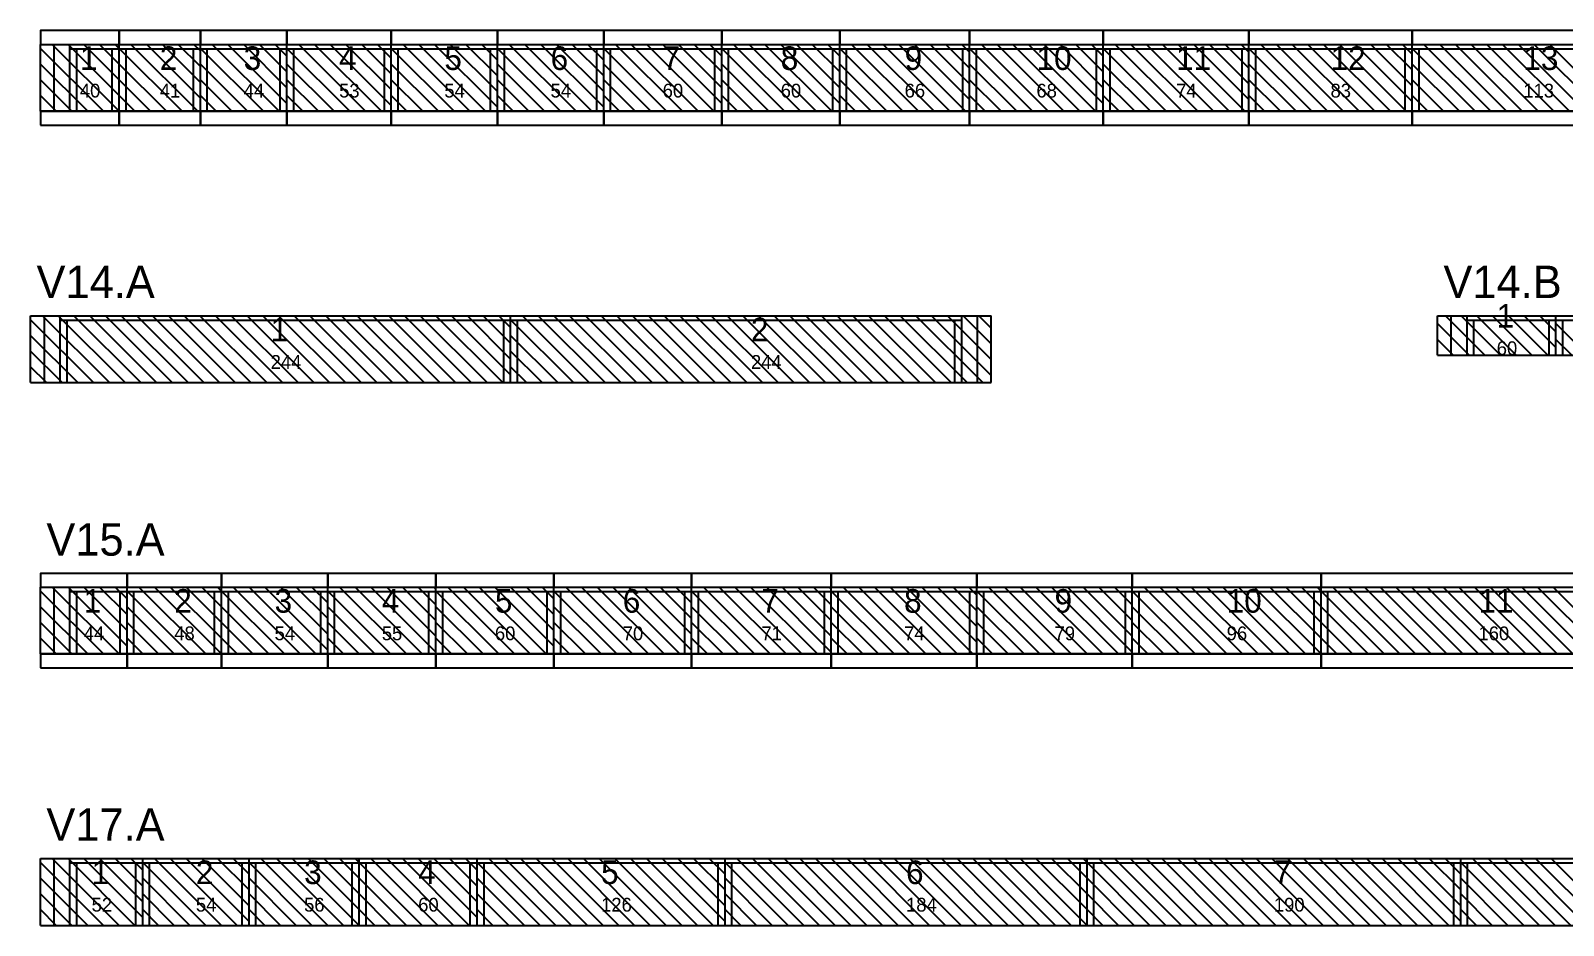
# Model space of a CAD drawing. Header units: metres. Extents: x -10 to 74425, y -2037 to 26.
# Drawn here: x 39213 to 39993, y -1436 to -981 of the extents above; entities that cross this region are included whole.
import ezdxf

# ---------------------------------------------------------------- set-up
doc = ezdxf.new("R2010")
doc.units = ezdxf.units.M
doc.layers.add('VIGAS', color=7, linetype='Continuous')

msp = doc.modelspace()

# ---------------------------------------------------------------- linework, layer by layer
at = {"layer": 'VIGAS'}
for p, q in [((39218.4, -988), (39258.4, -988)), ((39218.4, -1022), (39218.4, -988)), ((39258.4, -1022), (39224.4, -988)), ((39225.4, -1022), (39225.4, -988)), ((39258.4, -1014), (39232.4, -988)), ((39233.4, -1022), (39233.4, -988)), ((39258.4, -1006), (39240.4, -988)), ((39258.4, -998), (39248.4, -988)), ((39258.4, -990), (39256.4, -988)), ((39258.4, -1022), (39258.4, -988)), ((39258.4, -1022), (39258.4, -988)), ((39258.4, -988), (39299.7, -988)), ((39258.4, -1022), (39258.4, -988)), ((39258.4, -1022), (39258.4, -988)), ((39258.4, -1022), (39258.4, -988)), ((39298.4, -1022), (39264.4, -988)), ((39299.7, -1015.3), (39272.4, -988)), ((39299.7, -1007.3), (39280.4, -988)), ((39299.7, -999.3), (39288.4, -988)), ((39299.7, -991.3), (39296.4, -988)), ((39299.7, -1022), (39299.7, -988)), ((39299.7, -1022), (39299.7, -988)), ((39299.7, -988), (39343.7, -988)), ((39299.7, -1022), (39299.7, -988)), ((39299.7, -1022), (39299.7, -988)), ((39299.7, -1022), (39299.7, -988)), ((39339.7, -1022), (39305.7, -988)), ((39343.7, -1018), (39313.7, -988)), ((39343.7, -1010), (39321.7, -988)), ((39343.7, -1002), (39329.7, -988)), ((39343.7, -994), (39337.7, -988)), ((39343.7, -1022), (39343.7, -988)), ((39343.7, -1022), (39343.7, -988)), ((39343.7, -988), (39396.7, -988)), ((39343.7, -1022), (39343.7, -988)), ((39343.7, -1022), (39343.7, -988)), ((39343.7, -1022), (39343.7, -988)), ((39383.7, -1022), (39349.7, -988)), ((39391.7, -1022), (39357.7, -988)), ((39396.7, -1019), (39365.7, -988)), ((39396.7, -1011), (39373.7, -988)), ((39396.7, -1003), (39381.7, -988)), ((39396.7, -995), (39389.7, -988)), ((39396.7, -1022), (39396.7, -988)), ((39396.7, -1022), (39396.7, -988)), ((39396.7, -988), (39450.7, -988)), ((39396.7, -1022), (39396.7, -988)), ((39396.7, -1022), (39396.7, -988)), ((39396.7, -1022), (39396.7, -988)), ((39436.7, -1022), (39402.7, -988)), ((39444.7, -1022), (39410.7, -988)), ((39450.7, -1020), (39418.7, -988)), ((39450.7, -1012), (39426.7, -988)), ((39450.7, -1004), (39434.7, -988)), ((39450.7, -996), (39442.7, -988)), ((39450.7, -1022), (39450.7, -988)), ((39450.7, -1022), (39450.7, -988)), ((39450.7, -988), (39504.7, -988)), ((39450.7, -1022), (39450.7, -988)), ((39450.7, -1022), (39450.7, -988)), ((39450.7, -1022), (39450.7, -988)), ((39450.7, -988), (39450.7, -988)), ((39490.7, -1022), (39456.7, -988)), ((39498.7, -1022), (39464.7, -988)), ((39504.7, -1020), (39472.7, -988)), ((39504.7, -1012), (39480.7, -988)), ((39504.7, -1004), (39488.7, -988)), ((39504.7, -996), (39496.7, -988)), ((39504.7, -1022), (39504.7, -988)), ((39504.7, -1022), (39504.7, -988)), ((39504.7, -988), (39564.7, -988)), ((39504.7, -1022), (39504.7, -988)), ((39504.7, -1022), (39504.7, -988)), ((39504.7, -1022), (39504.7, -988)), ((39504.7, -988), (39504.7, -988)), ((39544.7, -1022), (39510.7, -988)), ((39552.7, -1022), (39518.7, -988)), ((39560.7, -1022), (39526.7, -988)), ((39564.7, -1018), (39534.7, -988)), ((39564.7, -1010), (39542.7, -988)), ((39564.7, -1002), (39550.7, -988)), ((39564.7, -994), (39558.7, -988)), ((39564.7, -1022), (39564.7, -988)), ((39564.7, -1022), (39564.7, -988)), ((39564.7, -988), (39624.7, -988)), ((39564.7, -1022), (39564.7, -988)), ((39564.7, -1022), (39564.7, -988)), ((39564.7, -1022), (39564.7, -988)), ((39604.7, -1022), (39570.7, -988)), ((39612.7, -1022), (39578.7, -988)), ((39620.7, -1022), (39586.7, -988)), ((39624.7, -1018), (39594.7, -988)), ((39624.7, -1010), (39602.7, -988)), ((39624.7, -1002), (39610.7, -988)), ((39624.7, -994), (39618.7, -988)), ((39624.7, -1022), (39624.7, -988)), ((39624.7, -1022), (39624.7, -988)), ((39624.7, -988), (39690.7, -988)), ((39624.7, -1022), (39624.7, -988)), ((39624.7, -1022), (39624.7, -988)), ((39624.7, -1022), (39624.7, -988)), ((39664.7, -1022), (39630.7, -988)), ((39672.7, -1022), (39638.7, -988)), ((39680.7, -1022), (39646.7, -988)), ((39688.7, -1022), (39654.7, -988)), ((39690.7, -1016), (39662.7, -988)), ((39690.7, -1008), (39670.7, -988)), ((39690.7, -1000), (39678.7, -988)), ((39690.7, -992), (39686.7, -988)), ((39690.7, -1022), (39690.7, -988)), ((39690.7, -1022), (39690.7, -988)), ((39690.7, -988), (39758.7, -988)), ((39690.7, -1022), (39690.7, -988)), ((39690.7, -1022), (39690.7, -988)), ((39690.7, -1022), (39690.7, -988)), ((39730.7, -1022), (39696.7, -988)), ((39738.7, -1022), (39704.7, -988)), ((39746.7, -1022), (39712.7, -988)), ((39754.7, -1022), (39720.7, -988)), ((39758.7, -1018), (39728.7, -988)), ((39758.7, -1010), (39736.7, -988)), ((39758.7, -1002), (39744.7, -988)), ((39758.7, -994), (39752.7, -988)), ((39758.7, -1022), (39758.7, -988)), ((39758.7, -1022), (39758.7, -988)), ((39758.7, -988), (39832.7, -988)), ((39758.7, -1022), (39758.7, -988)), ((39758.7, -1022), (39758.7, -988)), ((39758.7, -1022), (39758.7, -988)), ((39798.7, -1022), (39764.7, -988)), ((39806.7, -1022), (39772.7, -988)), ((39814.7, -1022), (39780.7, -988)), ((39822.7, -1022), (39788.7, -988)), ((39830.7, -1022), (39796.7, -988)), ((39832.7, -1016), (39804.7, -988)), ((39832.7, -1008), (39812.7, -988)), ((39832.7, -1000), (39820.7, -988)), ((39832.7, -992), (39828.7, -988)), ((39832.7, -1022), (39832.7, -988)), ((39832.7, -1022), (39832.7, -988)), ((39832.7, -988), (39915.7, -988)), ((39832.7, -1022), (39832.7, -988)), ((39832.7, -1022), (39832.7, -988)), ((39832.7, -1022), (39832.7, -988)), ((39872.7, -1022), (39838.7, -988)), ((39880.7, -1022), (39846.7, -988)), ((39888.7, -1022), (39854.7, -988)), ((39896.7, -1022), (39862.7, -988)), ((39904.7, -1022), (39870.7, -988)), ((39912.7, -1022), (39878.7, -988)), ((39915.7, -1017), (39886.7, -988)), ((39915.7, -1009), (39894.7, -988)), ((39915.7, -1001), (39902.7, -988)), ((39915.7, -993), (39910.7, -988)), ((39915.7, -1022), (39915.7, -988)), ((39915.7, -1022), (39915.7, -988)), ((39915.7, -988), (40028.7, -988)), ((39915.7, -1022), (39915.7, -988)), ((39915.7, -1022), (39915.7, -988)), ((39915.7, -1022), (39915.7, -988)), ((39955.7, -1022), (39921.7, -988)), ((39963.7, -1022), (39929.7, -988)), ((39971.7, -1022), (39937.7, -988)), ((39979.7, -1022), (39945.7, -988)), ((39987.7, -1022), (39953.7, -988)), ((39995.7, -1022), (39961.7, -988)), ((40003.7, -1022), (39969.7, -988)), ((40011.7, -1022), (39977.7, -988)), ((40019.7, -1022), (39985.7, -988)), ((39250.4, -1022), (39218.4, -990)), ((39233.4, -990.2), (39258.4, -990.2)), ((39236.9, -1022), (39236.9, -990.2)), ((39254.9, -1022), (39254.9, -990.2)), ((39290.4, -1022), (39258.4, -990)), ((39258.4, -990.2), (39299.7, -990.2)), ((39261.9, -1022), (39261.9, -990.2)), ((39296.2, -1022), (39296.2, -990.2)), ((39331.7, -1022), (39299.7, -990)), ((39299.7, -990.2), (39343.7, -990.2)), ((39303.2, -1022), (39303.2, -990.2)), ((39340.2, -1022), (39340.2, -990.2)), ((39375.7, -1022), (39343.7, -990)), ((39343.7, -990.2), (39396.7, -990.2)), ((39347.2, -1022), (39347.2, -990.2)), ((39393.2, -1022), (39393.2, -990.2)), ((39428.7, -1022), (39396.7, -990)), ((39396.7, -990.2), (39450.7, -990.2)), ((39400.2, -1022), (39400.2, -990.2)), ((39447.2, -1022), (39447.2, -990.2)), ((39482.7, -1022), (39450.7, -990)), ((39450.7, -990.2), (39504.7, -990.2)), ((39454.2, -1022), (39454.2, -990.2)), ((39501.2, -1022), (39501.2, -990.2)), ((39536.7, -1022), (39504.7, -990)), ((39504.7, -990.2), (39564.7, -990.2)), ((39508.2, -1022), (39508.2, -990.2)), ((39561.2, -1022), (39561.2, -990.2)), ((39596.7, -1022), (39564.7, -990)), ((39564.7, -990.2), (39624.7, -990.2)), ((39568.2, -1022), (39568.2, -990.2)), ((39621.2, -1022), (39621.2, -990.2)), ((39656.7, -1022), (39624.7, -990)), ((39624.7, -990.2), (39690.7, -990.2)), ((39628.2, -1022), (39628.2, -990.2)), ((39687.2, -1022), (39687.2, -990.2)), ((39722.7, -1022), (39690.7, -990)), ((39690.7, -990.2), (39758.7, -990.2)), ((39694.2, -1022), (39694.2, -990.2)), ((39755.2, -1022), (39755.2, -990.2)), ((39790.7, -1022), (39758.7, -990)), ((39758.7, -990.2), (39832.7, -990.2)), ((39762.2, -1022), (39762.2, -990.2)), ((39829.2, -1022), (39829.2, -990.2)), ((39864.7, -1022), (39832.7, -990)), ((39832.7, -990.2), (39915.7, -990.2)), ((39836.2, -1022), (39836.2, -990.2)), ((39912.2, -1022), (39912.2, -990.2)), ((39947.7, -1022), (39915.7, -990)), ((39915.7, -990.2), (40028.7, -990.2)), ((39919.2, -1022), (39919.2, -990.2)), ((39242.4, -1022), (39218.4, -998)), ((39282.4, -1022), (39258.4, -998)), ((39323.7, -1022), (39299.7, -998)), ((39367.7, -1022), (39343.7, -998)), ((39420.7, -1022), (39396.7, -998)), ((39474.7, -1022), (39450.7, -998)), ((39528.7, -1022), (39504.7, -998)), ((39588.7, -1022), (39564.7, -998)), ((39648.7, -1022), (39624.7, -998)), ((39714.7, -1022), (39690.7, -998)), ((39782.7, -1022), (39758.7, -998)), ((39856.7, -1022), (39832.7, -998)), ((39939.7, -1022), (39915.7, -998)), ((39234.4, -1022), (39218.4, -1006)), ((39274.4, -1022), (39258.4, -1006)), ((39315.7, -1022), (39299.7, -1006)), ((39359.7, -1022), (39343.7, -1006)), ((39412.7, -1022), (39396.7, -1006)), ((39466.7, -1022), (39450.7, -1006)), ((39520.7, -1022), (39504.7, -1006)), ((39580.7, -1022), (39564.7, -1006)), ((39640.7, -1022), (39624.7, -1006)), ((39706.7, -1022), (39690.7, -1006)), ((39774.7, -1022), (39758.7, -1006)), ((39848.7, -1022), (39832.7, -1006)), ((39931.7, -1022), (39915.7, -1006)), ((39226.4, -1022), (39218.4, -1014)), ((39266.4, -1022), (39258.4, -1014)), ((39307.7, -1022), (39299.7, -1014)), ((39351.7, -1022), (39343.7, -1014)), ((39404.7, -1022), (39396.7, -1014)), ((39458.7, -1022), (39450.7, -1014)), ((39512.7, -1022), (39504.7, -1014)), ((39572.7, -1022), (39564.7, -1014)), ((39632.7, -1022), (39624.7, -1014)), ((39698.7, -1022), (39690.7, -1014)), ((39766.7, -1022), (39758.7, -1014)), ((39840.7, -1022), (39832.7, -1014)), ((39923.7, -1022), (39915.7, -1014)), ((39218.4, -1022), (39258.4, -1022)), ((39218.4, -1022), (39218.4, -1022)), ((39233.4, -1022), (39236.9, -1022)), ((39254.9, -1022), (39258.4, -1022)), ((39258.4, -1022), (39299.7, -1022)), ((39258.4, -1022), (39261.9, -1022)), ((39258.4, -1022), (39258.4, -1022)), ((39296.2, -1022), (39299.7, -1022)), ((39299.7, -1022), (39343.7, -1022)), ((39299.7, -1022), (39303.2, -1022)), ((39299.7, -1022), (39299.7, -1022)), ((39340.2, -1022), (39343.7, -1022)), ((39343.7, -1022), (39396.7, -1022)), ((39343.7, -1022), (39347.2, -1022)), ((39343.7, -1022), (39343.7, -1022)), ((39393.2, -1022), (39396.7, -1022)), ((39396.7, -1022), (39450.7, -1022)), ((39396.7, -1022), (39400.2, -1022)), ((39396.7, -1022), (39396.7, -1022)), ((39447.2, -1022), (39450.7, -1022)), ((39450.7, -1022), (39504.7, -1022)), ((39450.7, -1022), (39454.2, -1022)), ((39450.7, -1022), (39450.7, -1022)), ((39501.2, -1022), (39504.7, -1022)), ((39504.7, -1022), (39564.7, -1022)), ((39504.7, -1022), (39508.2, -1022)), ((39504.7, -1022), (39504.7, -1022)), ((39561.2, -1022), (39564.7, -1022)), ((39564.7, -1022), (39624.7, -1022)), ((39564.7, -1022), (39568.2, -1022)), ((39564.7, -1022), (39564.7, -1022)), ((39621.2, -1022), (39624.7, -1022)), ((39624.7, -1022), (39690.7, -1022)), ((39624.7, -1022), (39628.2, -1022)), ((39624.7, -1022), (39624.7, -1022)), ((39687.2, -1022), (39690.7, -1022)), ((39690.7, -1022), (39758.7, -1022)), ((39690.7, -1022), (39694.2, -1022)), ((39690.7, -1022), (39690.7, -1022)), ((39755.2, -1022), (39758.7, -1022)), ((39758.7, -1022), (39832.7, -1022)), ((39758.7, -1022), (39762.2, -1022)), ((39758.7, -1022), (39758.7, -1022)), ((39829.2, -1022), (39832.7, -1022)), ((39832.7, -1022), (39915.7, -1022)), ((39832.7, -1022), (39836.2, -1022)), ((39832.7, -1022), (39832.7, -1022)), ((39912.2, -1022), (39915.7, -1022)), ((39915.7, -1022), (40028.7, -1022)), ((39915.7, -1022), (39919.2, -1022)), ((39915.7, -1022), (39915.7, -1022)), ((39213.4, -1126), (39457.4, -1126)), ((39213.4, -1160), (39213.4, -1126)), ((39245.4, -1160), (39213.4, -1128)), ((39253.4, -1160), (39219.4, -1126)), ((39220.4, -1160), (39220.4, -1126)), ((39261.4, -1160), (39227.4, -1126)), ((39228.4, -1160), (39228.4, -1126)), ((39228.4, -1128.2), (39457.4, -1128.2)), ((39231.9, -1160), (39231.9, -1128.2)), ((39269.4, -1160), (39235.4, -1126)), ((39277.4, -1160), (39243.4, -1126)), ((39285.4, -1160), (39251.4, -1126)), ((39293.4, -1160), (39259.4, -1126)), ((39301.4, -1160), (39267.4, -1126)), ((39309.4, -1160), (39275.4, -1126)), ((39317.4, -1160), (39283.4, -1126)), ((39325.4, -1160), (39291.4, -1126)), ((39333.4, -1160), (39299.4, -1126)), ((39341.4, -1160), (39307.4, -1126)), ((39349.4, -1160), (39315.4, -1126)), ((39357.4, -1160), (39323.4, -1126)), ((39365.4, -1160), (39331.4, -1126)), ((39373.4, -1160), (39339.4, -1126)), ((39381.4, -1160), (39347.4, -1126)), ((39389.4, -1160), (39355.4, -1126)), ((39397.4, -1160), (39363.4, -1126)), ((39405.4, -1160), (39371.4, -1126)), ((39413.4, -1160), (39379.4, -1126)), ((39421.4, -1160), (39387.4, -1126)), ((39429.4, -1160), (39395.4, -1126)), ((39437.4, -1160), (39403.4, -1126)), ((39445.4, -1160), (39411.4, -1126)), ((39453.4, -1160), (39419.4, -1126)), ((39457.4, -1156), (39427.4, -1126)), ((39457.4, -1148), (39435.4, -1126)), ((39457.4, -1140), (39443.4, -1126)), ((39457.4, -1132), (39451.4, -1126)), ((39453.9, -1160), (39453.9, -1128.2)), ((39457.4, -1160), (39457.4, -1126)), ((39457.4, -1160), (39457.4, -1126)), ((39457.4, -1126), (39701.7, -1126)), ((39457.4, -1160), (39457.4, -1126)), ((39457.4, -1160), (39457.4, -1126)), ((39457.4, -1160), (39457.4, -1126)), ((39489.4, -1160), (39457.4, -1128)), ((39457.4, -1128.2), (39686.7, -1128.2)), ((39460.9, -1160), (39460.9, -1128.2)), ((39497.4, -1160), (39463.4, -1126)), ((39505.4, -1160), (39471.4, -1126)), ((39513.4, -1160), (39479.4, -1126)), ((39521.4, -1160), (39487.4, -1126)), ((39529.4, -1160), (39495.4, -1126)), ((39537.4, -1160), (39503.4, -1126)), ((39545.4, -1160), (39511.4, -1126)), ((39553.4, -1160), (39519.4, -1126)), ((39561.4, -1160), (39527.4, -1126)), ((39569.4, -1160), (39535.4, -1126)), ((39577.4, -1160), (39543.4, -1126)), ((39585.4, -1160), (39551.4, -1126)), ((39593.4, -1160), (39559.4, -1126)), ((39601.4, -1160), (39567.4, -1126)), ((39609.4, -1160), (39575.4, -1126)), ((39617.4, -1160), (39583.4, -1126)), ((39625.4, -1160), (39591.4, -1126)), ((39633.4, -1160), (39599.4, -1126)), ((39641.4, -1160), (39607.4, -1126)), ((39649.4, -1160), (39615.4, -1126)), ((39657.4, -1160), (39623.4, -1126)), ((39665.4, -1160), (39631.4, -1126)), ((39673.4, -1160), (39639.4, -1126)), ((39681.4, -1160), (39647.4, -1126)), ((39689.4, -1160), (39655.4, -1126)), ((39697.4, -1160), (39663.4, -1126)), ((39701.7, -1156.3), (39671.4, -1126)), ((39701.7, -1148.3), (39679.4, -1126)), ((39683.2, -1160), (39683.2, -1128.2)), ((39686.7, -1160), (39686.7, -1126)), ((39701.7, -1140.3), (39687.4, -1126)), ((39694.7, -1160), (39694.7, -1126)), ((39701.7, -1132.3), (39695.4, -1126)), ((39701.7, -1160), (39701.7, -1126)), ((39928.6, -1126), (39988.8, -1126)), ((39928.6, -1146), (39928.6, -1126)), ((39952.6, -1146), (39932.6, -1126)), ((39935.6, -1146), (39935.6, -1126)), ((39960.6, -1146), (39940.6, -1126)), ((39943.6, -1146), (39943.6, -1126)), ((39943.6, -1128.2), (39988.8, -1128.2)), ((39947.1, -1146), (39947.1, -1128.2)), ((39968.6, -1146), (39948.6, -1126)), ((39976.6, -1146), (39956.6, -1126)), ((39984.6, -1146), (39964.6, -1126)), ((39988.8, -1142.2), (39972.6, -1126)), ((39988.8, -1134.2), (39980.6, -1126)), ((39985.3, -1146), (39985.3, -1128.2)), ((39988.8, -1126.2), (39988.6, -1126)), ((39988.8, -1146), (39988.8, -1126)), ((39988.8, -1146), (39988.8, -1126)), ((39988.8, -1126), (40105.8, -1126)), ((39988.8, -1146), (39988.8, -1126)), ((39988.8, -1146), (39988.8, -1126)), ((39988.8, -1146), (39988.8, -1126)), ((39988.8, -1128.2), (40105.8, -1128.2)), ((39992.3, -1146), (39992.3, -1128.2)), ((39237.4, -1160), (39213.4, -1136)), ((39481.4, -1160), (39457.4, -1136)), ((39944.6, -1146), (39928.6, -1130)), ((40004.8, -1146), (39988.8, -1130)), ((39229.4, -1160), (39213.4, -1144)), ((39473.4, -1160), (39457.4, -1144)), ((39936.6, -1146), (39928.6, -1138)), ((39996.8, -1146), (39988.8, -1138)), ((39221.4, -1160), (39213.4, -1152)), ((39465.4, -1160), (39457.4, -1152)), ((39928.6, -1146), (39988.8, -1146)), ((39928.6, -1146), (39928.6, -1146)), ((39943.6, -1146), (39947.1, -1146)), ((39985.3, -1146), (39988.8, -1146)), ((39988.8, -1146), (40105.8, -1146)), ((39988.8, -1146), (39992.3, -1146)), ((39988.8, -1146), (39988.8, -1146)), ((39213.4, -1160), (39457.4, -1160)), ((39213.4, -1160), (39213.4, -1160)), ((39228.4, -1160), (39231.9, -1160)), ((39453.9, -1160), (39457.4, -1160)), ((39457.4, -1160), (39701.7, -1160)), ((39457.4, -1160), (39460.9, -1160)), ((39457.4, -1160), (39457.4, -1160)), ((39683.2, -1160), (39686.7, -1160)), ((39218.4, -1264), (39262.4, -1264)), ((39218.4, -1298), (39218.4, -1264)), ((39250.4, -1298), (39218.4, -1266)), ((39258.4, -1298), (39224.4, -1264)), ((39225.4, -1298), (39225.4, -1264)), ((39262.4, -1294), (39232.4, -1264)), ((39233.4, -1298), (39233.4, -1264)), ((39233.4, -1266.2), (39262.4, -1266.2)), ((39236.9, -1298), (39236.9, -1266.2)), ((39262.4, -1286), (39240.4, -1264)), ((39262.4, -1278), (39248.4, -1264)), ((39262.4, -1270), (39256.4, -1264)), ((39258.9, -1298), (39258.9, -1266.2)), ((39262.4, -1298), (39262.4, -1264)), ((39262.4, -1298), (39262.4, -1264)), ((39262.4, -1264), (39310.4, -1264)), ((39262.4, -1298), (39262.4, -1264)), ((39262.4, -1298), (39262.4, -1264)), ((39262.4, -1298), (39262.4, -1264)), ((39294.4, -1298), (39262.4, -1266)), ((39262.4, -1266.2), (39310.4, -1266.2)), ((39265.9, -1298), (39265.9, -1266.2)), ((39302.4, -1298), (39268.4, -1264)), ((39310.4, -1298), (39276.4, -1264)), ((39310.4, -1290), (39284.4, -1264)), ((39310.4, -1282), (39292.4, -1264)), ((39310.4, -1274), (39300.4, -1264)), ((39306.9, -1298), (39306.9, -1266.2)), ((39310.4, -1266), (39308.4, -1264)), ((39310.4, -1298), (39310.4, -1264)), ((39310.4, -1298), (39310.4, -1264)), ((39310.4, -1264), (39364.4, -1264)), ((39310.4, -1298), (39310.4, -1264)), ((39310.4, -1298), (39310.4, -1264)), ((39310.4, -1298), (39310.4, -1264)), ((39342.4, -1298), (39310.4, -1266)), ((39310.4, -1266.2), (39364.4, -1266.2)), ((39313.9, -1298), (39313.9, -1266.2)), ((39350.4, -1298), (39316.4, -1264)), ((39358.4, -1298), (39324.4, -1264)), ((39364.4, -1296), (39332.4, -1264)), ((39364.4, -1288), (39340.4, -1264)), ((39364.4, -1280), (39348.4, -1264)), ((39364.4, -1272), (39356.4, -1264)), ((39360.9, -1298), (39360.9, -1266.2)), ((39364.4, -1298), (39364.4, -1264)), ((39364.4, -1298), (39364.4, -1264)), ((39364.4, -1264), (39419.4, -1264)), ((39364.4, -1298), (39364.4, -1264)), ((39364.4, -1298), (39364.4, -1264)), ((39364.4, -1298), (39364.4, -1264)), ((39364.4, -1264), (39364.4, -1264)), ((39396.4, -1298), (39364.4, -1266)), ((39364.4, -1266.2), (39419.4, -1266.2)), ((39367.9, -1298), (39367.9, -1266.2)), ((39404.4, -1298), (39370.4, -1264)), ((39412.4, -1298), (39378.4, -1264)), ((39419.4, -1297), (39386.4, -1264)), ((39419.4, -1289), (39394.4, -1264)), ((39419.4, -1281), (39402.4, -1264)), ((39419.4, -1273), (39410.4, -1264)), ((39415.9, -1298), (39415.9, -1266.2)), ((39419.4, -1265), (39418.4, -1264)), ((39419.4, -1298), (39419.4, -1264)), ((39419.4, -1298), (39419.4, -1264)), ((39419.4, -1264), (39479.4, -1264)), ((39419.4, -1298), (39419.4, -1264)), ((39419.4, -1298), (39419.4, -1264)), ((39419.4, -1298), (39419.4, -1264)), ((39451.4, -1298), (39419.4, -1266)), ((39419.4, -1266.2), (39479.4, -1266.2)), ((39422.9, -1298), (39422.9, -1266.2)), ((39459.4, -1298), (39425.4, -1264)), ((39467.4, -1298), (39433.4, -1264)), ((39475.4, -1298), (39441.4, -1264)), ((39479.4, -1294), (39449.4, -1264)), ((39479.4, -1286), (39457.4, -1264)), ((39479.4, -1278), (39465.4, -1264)), ((39479.4, -1270), (39473.4, -1264)), ((39475.9, -1298), (39475.9, -1266.2)), ((39479.4, -1298), (39479.4, -1264)), ((39479.4, -1298), (39479.4, -1264)), ((39479.4, -1264), (39549.4, -1264)), ((39479.4, -1298), (39479.4, -1264)), ((39479.4, -1298), (39479.4, -1264)), ((39479.4, -1298), (39479.4, -1264)), ((39511.4, -1298), (39479.4, -1266)), ((39479.4, -1266.2), (39549.4, -1266.2)), ((39482.9, -1298), (39482.9, -1266.2)), ((39519.4, -1298), (39485.4, -1264)), ((39527.4, -1298), (39493.4, -1264)), ((39535.4, -1298), (39501.4, -1264)), ((39543.4, -1298), (39509.4, -1264)), ((39549.4, -1296), (39517.4, -1264)), ((39549.4, -1288), (39525.4, -1264)), ((39549.4, -1280), (39533.4, -1264)), ((39549.4, -1272), (39541.4, -1264)), ((39545.9, -1298), (39545.9, -1266.2)), ((39549.4, -1298), (39549.4, -1264)), ((39549.4, -1298), (39549.4, -1264)), ((39549.4, -1264), (39620.4, -1264)), ((39549.4, -1298), (39549.4, -1264)), ((39549.4, -1298), (39549.4, -1264)), ((39549.4, -1298), (39549.4, -1264)), ((39549.4, -1264), (39549.4, -1264)), ((39581.4, -1298), (39549.4, -1266)), ((39549.4, -1266.2), (39620.4, -1266.2)), ((39552.9, -1298), (39552.9, -1266.2)), ((39589.4, -1298), (39555.4, -1264)), ((39597.4, -1298), (39563.4, -1264)), ((39605.4, -1298), (39571.4, -1264)), ((39613.4, -1298), (39579.4, -1264)), ((39620.4, -1297), (39587.4, -1264)), ((39620.4, -1289), (39595.4, -1264)), ((39620.4, -1281), (39603.4, -1264)), ((39620.4, -1273), (39611.4, -1264)), ((39616.9, -1298), (39616.9, -1266.2)), ((39620.4, -1265), (39619.4, -1264)), ((39620.4, -1298), (39620.4, -1264)), ((39620.4, -1298), (39620.4, -1264)), ((39620.4, -1264), (39694.4, -1264)), ((39620.4, -1298), (39620.4, -1264)), ((39620.4, -1298), (39620.4, -1264)), ((39620.4, -1298), (39620.4, -1264)), ((39652.4, -1298), (39620.4, -1266)), ((39620.4, -1266.2), (39694.4, -1266.2)), ((39623.9, -1298), (39623.9, -1266.2)), ((39660.4, -1298), (39626.4, -1264)), ((39668.4, -1298), (39634.4, -1264)), ((39676.4, -1298), (39642.4, -1264)), ((39684.4, -1298), (39650.4, -1264)), ((39692.4, -1298), (39658.4, -1264)), ((39694.4, -1292), (39666.4, -1264)), ((39694.4, -1284), (39674.4, -1264)), ((39694.4, -1276), (39682.4, -1264)), ((39694.4, -1268), (39690.4, -1264)), ((39690.9, -1298), (39690.9, -1266.2)), ((39694.4, -1298), (39694.4, -1264)), ((39694.4, -1298), (39694.4, -1264)), ((39694.4, -1264), (39773.4, -1264)), ((39694.4, -1298), (39694.4, -1264)), ((39694.4, -1298), (39694.4, -1264)), ((39694.4, -1298), (39694.4, -1264)), ((39726.4, -1298), (39694.4, -1266)), ((39694.4, -1266.2), (39773.4, -1266.2)), ((39697.9, -1298), (39697.9, -1266.2)), ((39734.4, -1298), (39700.4, -1264)), ((39742.4, -1298), (39708.4, -1264)), ((39750.4, -1298), (39716.4, -1264)), ((39758.4, -1298), (39724.4, -1264)), ((39766.4, -1298), (39732.4, -1264)), ((39773.4, -1297), (39740.4, -1264)), ((39773.4, -1289), (39748.4, -1264)), ((39773.4, -1281), (39756.4, -1264)), ((39773.4, -1273), (39764.4, -1264)), ((39769.9, -1298), (39769.9, -1266.2)), ((39773.4, -1265), (39772.4, -1264)), ((39773.4, -1298), (39773.4, -1264)), ((39773.4, -1298), (39773.4, -1264)), ((39773.4, -1264), (39869.4, -1264)), ((39773.4, -1298), (39773.4, -1264)), ((39773.4, -1298), (39773.4, -1264)), ((39773.4, -1298), (39773.4, -1264)), ((39805.4, -1298), (39773.4, -1266)), ((39773.4, -1266.2), (39869.4, -1266.2)), ((39776.9, -1298), (39776.9, -1266.2)), ((39813.4, -1298), (39779.4, -1264)), ((39821.4, -1298), (39787.4, -1264)), ((39829.4, -1298), (39795.4, -1264)), ((39837.4, -1298), (39803.4, -1264)), ((39845.4, -1298), (39811.4, -1264)), ((39853.4, -1298), (39819.4, -1264)), ((39861.4, -1298), (39827.4, -1264)), ((39869.4, -1298), (39835.4, -1264)), ((39869.4, -1290), (39843.4, -1264)), ((39869.4, -1282), (39851.4, -1264)), ((39869.4, -1274), (39859.4, -1264)), ((39865.9, -1298), (39865.9, -1266.2)), ((39869.4, -1266), (39867.4, -1264)), ((39869.4, -1298), (39869.4, -1264)), ((39869.4, -1298), (39869.4, -1264)), ((39869.4, -1264), (40029.4, -1264)), ((39869.4, -1298), (39869.4, -1264)), ((39869.4, -1298), (39869.4, -1264)), ((39869.4, -1298), (39869.4, -1264)), ((39901.4, -1298), (39869.4, -1266)), ((39869.4, -1266.2), (40029.4, -1266.2)), ((39872.9, -1298), (39872.9, -1266.2)), ((39909.4, -1298), (39875.4, -1264)), ((39917.4, -1298), (39883.4, -1264)), ((39925.4, -1298), (39891.4, -1264)), ((39933.4, -1298), (39899.4, -1264)), ((39941.4, -1298), (39907.4, -1264)), ((39949.4, -1298), (39915.4, -1264)), ((39957.4, -1298), (39923.4, -1264)), ((39965.4, -1298), (39931.4, -1264)), ((39973.4, -1298), (39939.4, -1264)), ((39981.4, -1298), (39947.4, -1264)), ((39989.4, -1298), (39955.4, -1264)), ((39997.4, -1298), (39963.4, -1264)), ((40005.4, -1298), (39971.4, -1264)), ((40013.4, -1298), (39979.4, -1264)), ((40021.4, -1298), (39987.4, -1264)), ((39242.4, -1298), (39218.4, -1274)), ((39286.4, -1298), (39262.4, -1274)), ((39334.4, -1298), (39310.4, -1274)), ((39388.4, -1298), (39364.4, -1274)), ((39443.4, -1298), (39419.4, -1274)), ((39503.4, -1298), (39479.4, -1274)), ((39573.4, -1298), (39549.4, -1274)), ((39644.4, -1298), (39620.4, -1274)), ((39718.4, -1298), (39694.4, -1274)), ((39797.4, -1298), (39773.4, -1274)), ((39893.4, -1298), (39869.4, -1274)), ((39234.4, -1298), (39218.4, -1282)), ((39278.4, -1298), (39262.4, -1282)), ((39326.4, -1298), (39310.4, -1282)), ((39380.4, -1298), (39364.4, -1282)), ((39435.4, -1298), (39419.4, -1282)), ((39495.4, -1298), (39479.4, -1282)), ((39565.4, -1298), (39549.4, -1282)), ((39636.4, -1298), (39620.4, -1282)), ((39710.4, -1298), (39694.4, -1282)), ((39789.4, -1298), (39773.4, -1282)), ((39885.4, -1298), (39869.4, -1282)), ((39226.4, -1298), (39218.4, -1290)), ((39270.4, -1298), (39262.4, -1290)), ((39318.4, -1298), (39310.4, -1290)), ((39372.4, -1298), (39364.4, -1290)), ((39427.4, -1298), (39419.4, -1290)), ((39487.4, -1298), (39479.4, -1290)), ((39557.4, -1298), (39549.4, -1290)), ((39628.4, -1298), (39620.4, -1290)), ((39702.4, -1298), (39694.4, -1290)), ((39781.4, -1298), (39773.4, -1290)), ((39877.4, -1298), (39869.4, -1290)), ((39218.4, -1298), (39262.4, -1298)), ((39218.4, -1298), (39218.4, -1298)), ((39233.4, -1298), (39236.9, -1298)), ((39258.9, -1298), (39262.4, -1298)), ((39262.4, -1298), (39310.4, -1298)), ((39262.4, -1298), (39265.9, -1298)), ((39262.4, -1298), (39262.4, -1298)), ((39306.9, -1298), (39310.4, -1298)), ((39310.4, -1298), (39364.4, -1298)), ((39310.4, -1298), (39313.9, -1298)), ((39310.4, -1298), (39310.4, -1298)), ((39360.9, -1298), (39364.4, -1298)), ((39364.4, -1298), (39419.4, -1298)), ((39364.4, -1298), (39367.9, -1298)), ((39364.4, -1298), (39364.4, -1298)), ((39415.9, -1298), (39419.4, -1298)), ((39419.4, -1298), (39479.4, -1298)), ((39419.4, -1298), (39422.9, -1298)), ((39419.4, -1298), (39419.4, -1298)), ((39475.9, -1298), (39479.4, -1298)), ((39479.4, -1298), (39549.4, -1298)), ((39479.4, -1298), (39482.9, -1298)), ((39479.4, -1298), (39479.4, -1298)), ((39545.9, -1298), (39549.4, -1298)), ((39549.4, -1298), (39620.4, -1298)), ((39549.4, -1298), (39552.9, -1298)), ((39549.4, -1298), (39549.4, -1298)), ((39616.9, -1298), (39620.4, -1298)), ((39620.4, -1298), (39694.4, -1298)), ((39620.4, -1298), (39623.9, -1298)), ((39620.4, -1298), (39620.4, -1298)), ((39690.9, -1298), (39694.4, -1298)), ((39694.4, -1298), (39773.4, -1298)), ((39694.4, -1298), (39697.9, -1298)), ((39694.4, -1298), (39694.4, -1298)), ((39769.9, -1298), (39773.4, -1298)), ((39773.4, -1298), (39869.4, -1298)), ((39773.4, -1298), (39776.9, -1298)), ((39773.4, -1298), (39773.4, -1298)), ((39865.9, -1298), (39869.4, -1298)), ((39869.4, -1298), (40029.4, -1298)), ((39869.4, -1298), (39872.9, -1298)), ((39869.4, -1298), (39869.4, -1298)), ((39218.4, -1402), (39270.4, -1402)), ((39218.4, -1436), (39218.4, -1402)), ((39258.4, -1436), (39224.4, -1402)), ((39225.4, -1436), (39225.4, -1402)), ((39266.4, -1436), (39232.4, -1402)), ((39233.4, -1436), (39233.4, -1402)), ((39270.4, -1432), (39240.4, -1402)), ((39270.4, -1424), (39248.4, -1402)), ((39270.4, -1416), (39256.4, -1402)), ((39270.4, -1408), (39264.4, -1402)), ((39270.4, -1436), (39270.4, -1402)), ((39270.4, -1436), (39270.4, -1402)), ((39270.4, -1402), (39324.4, -1402)), ((39270.4, -1436), (39270.4, -1402)), ((39270.4, -1436), (39270.4, -1402)), ((39270.4, -1436), (39270.4, -1402)), ((39310.4, -1436), (39276.4, -1402)), ((39318.4, -1436), (39284.4, -1402)), ((39324.4, -1434), (39292.4, -1402)), ((39324.4, -1426), (39300.4, -1402)), ((39324.4, -1418), (39308.4, -1402)), ((39324.4, -1410), (39316.4, -1402)), ((39324.4, -1436), (39324.4, -1402)), ((39324.4, -1436), (39324.4, -1402)), ((39324.4, -1402), (39380.4, -1402)), ((39324.4, -1436), (39324.4, -1402)), ((39324.4, -1436), (39324.4, -1402)), ((39324.4, -1436), (39324.4, -1402)), ((39324.4, -1402), (39324.4, -1402)), ((39364.4, -1436), (39330.4, -1402)), ((39372.4, -1436), (39338.4, -1402)), ((39380.4, -1436), (39346.4, -1402)), ((39380.4, -1428), (39354.4, -1402)), ((39380.4, -1420), (39362.4, -1402)), ((39380.4, -1412), (39370.4, -1402)), ((39380.4, -1404), (39378.4, -1402)), ((39380.4, -1436), (39380.4, -1402)), ((39380.4, -1436), (39380.4, -1402)), ((39380.4, -1402), (39440.4, -1402)), ((39380.4, -1436), (39380.4, -1402)), ((39380.4, -1436), (39380.4, -1402)), ((39380.4, -1436), (39380.4, -1402)), ((39420.4, -1436), (39386.4, -1402)), ((39428.4, -1436), (39394.4, -1402)), ((39436.4, -1436), (39402.4, -1402)), ((39440.4, -1432), (39410.4, -1402)), ((39440.4, -1424), (39418.4, -1402)), ((39440.4, -1416), (39426.4, -1402)), ((39440.4, -1408), (39434.4, -1402)), ((39440.4, -1436), (39440.4, -1402)), ((39440.4, -1436), (39440.4, -1402)), ((39440.4, -1402), (39566.4, -1402)), ((39440.4, -1436), (39440.4, -1402)), ((39440.4, -1436), (39440.4, -1402)), ((39440.4, -1436), (39440.4, -1402)), ((39480.4, -1436), (39446.4, -1402)), ((39488.4, -1436), (39454.4, -1402)), ((39496.4, -1436), (39462.4, -1402)), ((39504.4, -1436), (39470.4, -1402)), ((39512.4, -1436), (39478.4, -1402)), ((39520.4, -1436), (39486.4, -1402)), ((39528.4, -1436), (39494.4, -1402)), ((39536.4, -1436), (39502.4, -1402)), ((39544.4, -1436), (39510.4, -1402)), ((39552.4, -1436), (39518.4, -1402)), ((39560.4, -1436), (39526.4, -1402)), ((39566.4, -1434), (39534.4, -1402)), ((39566.4, -1426), (39542.4, -1402)), ((39566.4, -1418), (39550.4, -1402)), ((39566.4, -1410), (39558.4, -1402)), ((39566.4, -1436), (39566.4, -1402)), ((39566.4, -1436), (39566.4, -1402)), ((39566.4, -1402), (39750.4, -1402)), ((39566.4, -1436), (39566.4, -1402)), ((39566.4, -1436), (39566.4, -1402)), ((39566.4, -1436), (39566.4, -1402)), ((39566.4, -1402), (39566.4, -1402)), ((39606.4, -1436), (39572.4, -1402)), ((39614.4, -1436), (39580.4, -1402)), ((39622.4, -1436), (39588.4, -1402)), ((39630.4, -1436), (39596.4, -1402)), ((39638.4, -1436), (39604.4, -1402)), ((39646.4, -1436), (39612.4, -1402)), ((39654.4, -1436), (39620.4, -1402)), ((39662.4, -1436), (39628.4, -1402)), ((39670.4, -1436), (39636.4, -1402)), ((39678.4, -1436), (39644.4, -1402)), ((39686.4, -1436), (39652.4, -1402)), ((39694.4, -1436), (39660.4, -1402)), ((39702.4, -1436), (39668.4, -1402)), ((39710.4, -1436), (39676.4, -1402)), ((39718.4, -1436), (39684.4, -1402)), ((39726.4, -1436), (39692.4, -1402)), ((39734.4, -1436), (39700.4, -1402)), ((39742.4, -1436), (39708.4, -1402)), ((39750.4, -1436), (39716.4, -1402)), ((39750.4, -1428), (39724.4, -1402)), ((39750.4, -1420), (39732.4, -1402)), ((39750.4, -1412), (39740.4, -1402)), ((39750.4, -1404), (39748.4, -1402)), ((39750.4, -1436), (39750.4, -1402)), ((39750.4, -1436), (39750.4, -1402)), ((39750.4, -1402), (39940.4, -1402)), ((39750.4, -1436), (39750.4, -1402)), ((39750.4, -1436), (39750.4, -1402)), ((39750.4, -1436), (39750.4, -1402)), ((39790.4, -1436), (39756.4, -1402)), ((39798.4, -1436), (39764.4, -1402)), ((39806.4, -1436), (39772.4, -1402)), ((39814.4, -1436), (39780.4, -1402)), ((39822.4, -1436), (39788.4, -1402)), ((39830.4, -1436), (39796.4, -1402)), ((39838.4, -1436), (39804.4, -1402)), ((39846.4, -1436), (39812.4, -1402)), ((39854.4, -1436), (39820.4, -1402)), ((39862.4, -1436), (39828.4, -1402)), ((39870.4, -1436), (39836.4, -1402)), ((39878.4, -1436), (39844.4, -1402)), ((39886.4, -1436), (39852.4, -1402)), ((39894.4, -1436), (39860.4, -1402)), ((39902.4, -1436), (39868.4, -1402)), ((39910.4, -1436), (39876.4, -1402)), ((39918.4, -1436), (39884.4, -1402)), ((39926.4, -1436), (39892.4, -1402)), ((39934.4, -1436), (39900.4, -1402)), ((39940.4, -1434), (39908.4, -1402)), ((39940.4, -1426), (39916.4, -1402)), ((39940.4, -1418), (39924.4, -1402)), ((39940.4, -1410), (39932.4, -1402)), ((39940.4, -1436), (39940.4, -1402)), ((39940.4, -1436), (39940.4, -1402)), ((39940.4, -1402), (40130.4, -1402)), ((39940.4, -1436), (39940.4, -1402)), ((39940.4, -1436), (39940.4, -1402)), ((39940.4, -1436), (39940.4, -1402)), ((39940.4, -1402), (39940.4, -1402)), ((39980.4, -1436), (39946.4, -1402)), ((39988.4, -1436), (39954.4, -1402)), ((39996.4, -1436), (39962.4, -1402)), ((40004.4, -1436), (39970.4, -1402)), ((40012.4, -1436), (39978.4, -1402)), ((40020.4, -1436), (39986.4, -1402)), ((39250.4, -1436), (39218.4, -1404)), ((39233.4, -1404.2), (39270.4, -1404.2)), ((39236.9, -1436), (39236.9, -1404.2)), ((39266.9, -1436), (39266.9, -1404.2)), ((39302.4, -1436), (39270.4, -1404)), ((39270.4, -1404.2), (39324.4, -1404.2)), ((39273.9, -1436), (39273.9, -1404.2)), ((39320.9, -1436), (39320.9, -1404.2)), ((39356.4, -1436), (39324.4, -1404)), ((39324.4, -1404.2), (39380.4, -1404.2)), ((39327.9, -1436), (39327.9, -1404.2)), ((39376.9, -1436), (39376.9, -1404.2)), ((39412.4, -1436), (39380.4, -1404)), ((39380.4, -1404.2), (39440.4, -1404.2)), ((39383.9, -1436), (39383.9, -1404.2)), ((39436.9, -1436), (39436.9, -1404.2)), ((39472.4, -1436), (39440.4, -1404)), ((39440.4, -1404.2), (39566.4, -1404.2)), ((39443.9, -1436), (39443.9, -1404.2)), ((39562.9, -1436), (39562.9, -1404.2)), ((39598.4, -1436), (39566.4, -1404)), ((39566.4, -1404.2), (39750.4, -1404.2)), ((39569.9, -1436), (39569.9, -1404.2)), ((39746.9, -1436), (39746.9, -1404.2)), ((39782.4, -1436), (39750.4, -1404)), ((39750.4, -1404.2), (39940.4, -1404.2)), ((39753.9, -1436), (39753.9, -1404.2)), ((39936.9, -1436), (39936.9, -1404.2)), ((39972.4, -1436), (39940.4, -1404)), ((39940.4, -1404.2), (40130.4, -1404.2)), ((39943.9, -1436), (39943.9, -1404.2)), ((39242.4, -1436), (39218.4, -1412)), ((39294.4, -1436), (39270.4, -1412)), ((39348.4, -1436), (39324.4, -1412)), ((39404.4, -1436), (39380.4, -1412)), ((39464.4, -1436), (39440.4, -1412)), ((39590.4, -1436), (39566.4, -1412)), ((39774.4, -1436), (39750.4, -1412)), ((39964.4, -1436), (39940.4, -1412)), ((39234.4, -1436), (39218.4, -1420)), ((39286.4, -1436), (39270.4, -1420)), ((39340.4, -1436), (39324.4, -1420)), ((39396.4, -1436), (39380.4, -1420)), ((39456.4, -1436), (39440.4, -1420)), ((39582.4, -1436), (39566.4, -1420)), ((39766.4, -1436), (39750.4, -1420)), ((39956.4, -1436), (39940.4, -1420)), ((39226.4, -1436), (39218.4, -1428)), ((39278.4, -1436), (39270.4, -1428)), ((39332.4, -1436), (39324.4, -1428)), ((39388.4, -1436), (39380.4, -1428)), ((39448.4, -1436), (39440.4, -1428)), ((39574.4, -1436), (39566.4, -1428)), ((39758.4, -1436), (39750.4, -1428)), ((39948.4, -1436), (39940.4, -1428)), ((39218.4, -1436), (39270.4, -1436)), ((39218.4, -1436), (39218.4, -1436)), ((39233.4, -1436), (39236.9, -1436)), ((39266.9, -1436), (39270.4, -1436)), ((39270.4, -1436), (39324.4, -1436)), ((39270.4, -1436), (39273.9, -1436)), ((39270.4, -1436), (39270.4, -1436)), ((39320.9, -1436), (39324.4, -1436)), ((39324.4, -1436), (39380.4, -1436)), ((39324.4, -1436), (39327.9, -1436)), ((39324.4, -1436), (39324.4, -1436)), ((39376.9, -1436), (39380.4, -1436)), ((39380.4, -1436), (39440.4, -1436)), ((39380.4, -1436), (39383.9, -1436)), ((39380.4, -1436), (39380.4, -1436)), ((39436.9, -1436), (39440.4, -1436)), ((39440.4, -1436), (39566.4, -1436)), ((39440.4, -1436), (39443.9, -1436)), ((39440.4, -1436), (39440.4, -1436)), ((39562.9, -1436), (39566.4, -1436)), ((39566.4, -1436), (39750.4, -1436)), ((39566.4, -1436), (39569.9, -1436)), ((39566.4, -1436), (39566.4, -1436)), ((39746.9, -1436), (39750.4, -1436)), ((39750.4, -1436), (39940.4, -1436)), ((39750.4, -1436), (39753.9, -1436)), ((39750.4, -1436), (39750.4, -1436)), ((39936.9, -1436), (39940.4, -1436)), ((39940.4, -1436), (40130.4, -1436)), ((39940.4, -1436), (39943.9, -1436)), ((39940.4, -1436), (39940.4, -1436))]:
    msp.add_line(p, q, dxfattribs=at)
for points in [[(39218.4, -988), (39258.4, -988), (39258.4, -981), (39218.4, -981)], [(39258.4, -988), (39299.7, -988), (39299.7, -981), (39258.4, -981)], [(39299.7, -988), (39343.7, -988), (39343.7, -981), (39299.7, -981)], [(39343.7, -988), (39396.7, -988), (39396.7, -981), (39343.7, -981)], [(39396.7, -988), (39450.7, -988), (39450.7, -981), (39396.7, -981)], [(39450.7, -988), (39504.7, -988), (39504.7, -981), (39450.7, -981)], [(39504.7, -988), (39564.7, -988), (39564.7, -981), (39504.7, -981)], [(39564.7, -988), (39624.7, -988), (39624.7, -981), (39564.7, -981)], [(39624.7, -988), (39690.7, -988), (39690.7, -981), (39624.7, -981)], [(39690.7, -988), (39758.7, -988), (39758.7, -981), (39690.7, -981)], [(39758.7, -988), (39832.7, -988), (39832.7, -981), (39758.7, -981)], [(39832.7, -988), (39915.7, -988), (39915.7, -981), (39832.7, -981)], [(39915.7, -988), (40028.7, -988), (40028.7, -981), (39915.7, -981)], [(39218.4, -1029), (39258.4, -1029), (39258.4, -1022), (39218.4, -1022)], [(39258.4, -1029), (39299.7, -1029), (39299.7, -1022), (39258.4, -1022)], [(39299.7, -1029), (39343.7, -1029), (39343.7, -1022), (39299.7, -1022)], [(39343.7, -1029), (39396.7, -1029), (39396.7, -1022), (39343.7, -1022)], [(39396.7, -1029), (39450.7, -1029), (39450.7, -1022), (39396.7, -1022)], [(39450.7, -1029), (39504.7, -1029), (39504.7, -1022), (39450.7, -1022)], [(39504.7, -1029), (39564.7, -1029), (39564.7, -1022), (39504.7, -1022)], [(39564.7, -1029), (39624.7, -1029), (39624.7, -1022), (39564.7, -1022)], [(39624.7, -1029), (39690.7, -1029), (39690.7, -1022), (39624.7, -1022)], [(39690.7, -1029), (39758.7, -1029), (39758.7, -1022), (39690.7, -1022)], [(39758.7, -1029), (39832.7, -1029), (39832.7, -1022), (39758.7, -1022)], [(39832.7, -1029), (39915.7, -1029), (39915.7, -1022), (39832.7, -1022)], [(39915.7, -1029), (40028.7, -1029), (40028.7, -1022), (39915.7, -1022)], [(39218.4, -1264), (39262.4, -1264), (39262.4, -1257), (39218.4, -1257)], [(39262.4, -1264), (39310.4, -1264), (39310.4, -1257), (39262.4, -1257)], [(39310.4, -1264), (39364.4, -1264), (39364.4, -1257), (39310.4, -1257)], [(39364.4, -1264), (39419.4, -1264), (39419.4, -1257), (39364.4, -1257)], [(39419.4, -1264), (39479.4, -1264), (39479.4, -1257), (39419.4, -1257)], [(39479.4, -1264), (39549.4, -1264), (39549.4, -1257), (39479.4, -1257)], [(39549.4, -1264), (39620.4, -1264), (39620.4, -1257), (39549.4, -1257)], [(39620.4, -1264), (39694.4, -1264), (39694.4, -1257), (39620.4, -1257)], [(39694.4, -1264), (39773.4, -1264), (39773.4, -1257), (39694.4, -1257)], [(39773.4, -1264), (39869.4, -1264), (39869.4, -1257), (39773.4, -1257)], [(39869.4, -1264), (40029.4, -1264), (40029.4, -1257), (39869.4, -1257)], [(39218.4, -1305), (39262.4, -1305), (39262.4, -1298), (39218.4, -1298)], [(39262.4, -1305), (39310.4, -1305), (39310.4, -1298), (39262.4, -1298)], [(39310.4, -1305), (39364.4, -1305), (39364.4, -1298), (39310.4, -1298)], [(39364.4, -1305), (39419.4, -1305), (39419.4, -1298), (39364.4, -1298)], [(39419.4, -1305), (39479.4, -1305), (39479.4, -1298), (39419.4, -1298)], [(39479.4, -1305), (39549.4, -1305), (39549.4, -1298), (39479.4, -1298)], [(39549.4, -1305), (39620.4, -1305), (39620.4, -1298), (39549.4, -1298)], [(39620.4, -1305), (39694.4, -1305), (39694.4, -1298), (39620.4, -1298)], [(39694.4, -1305), (39773.4, -1305), (39773.4, -1298), (39694.4, -1298)], [(39773.4, -1305), (39869.4, -1305), (39869.4, -1298), (39773.4, -1298)], [(39869.4, -1305), (40029.4, -1305), (40029.4, -1298), (39869.4, -1298)]]:
    msp.add_lwpolyline(points, close=True, dxfattribs=at)

# ---------------------------------------------------------------- texts
for s, height, p in [('1', 12, (39238.4, -1001)), ('2', 12, (39279.05, -1001)), ('3', 12, (39321.7, -1001)), ('4', 12, (39370.2, -1001)), ('5', 12, (39423.7, -1001)), ('6', 12, (39477.7, -1001)), ('7', 12, (39534.7, -1001)), ('8', 12, (39594.7, -1001)), ('9', 12, (39657.7, -1001)), ('10', 12, (39724.7, -1001)), ('11', 12, (39795.7, -1001)), ('12', 12, (39874.2, -1001)), ('13', 12, (39972.2, -1001)), ('40', 7, (39238.4, -1015)), ('41', 7, (39279.05, -1015)), ('44', 7, (39321.7, -1015)), ('53', 7, (39370.2, -1015)), ('54', 7, (39423.7, -1015)), ('54', 7, (39477.7, -1015)), ('60', 7, (39534.7, -1015)), ('60', 7, (39594.7, -1015)), ('66', 7, (39657.7, -1015)), ('68', 7, (39724.7, -1015)), ('74', 7, (39795.7, -1015)), ('83', 7, (39874.2, -1015)), ('113', 7, (39972.2, -1015)), ('V14.A', 16.5, (39216.4, -1117)), ('V14.B', 16.5, (39931.6, -1117)), ('1', 12, (39958.7, -1132)), ('1', 12, (39335.4, -1139)), ('2', 12, (39579.55, -1139)), ('60', 7, (39958.7, -1146)), ('244', 7, (39335.4, -1153)), ('244', 7, (39579.55, -1153)), ('V15.A', 16.5, (39221.4, -1248)), ('1', 12, (39240.4, -1277)), ('2', 12, (39286.4, -1277)), ('3', 12, (39337.4, -1277)), ('4', 12, (39391.9, -1277)), ('5', 12, (39449.4, -1277)), ('6', 12, (39514.4, -1277)), ('7', 12, (39584.9, -1277)), ('8', 12, (39657.4, -1277)), ('9', 12, (39733.9, -1277)), ('10', 12, (39821.4, -1277)), ('11', 12, (39949.4, -1277)), ('44', 7, (39240.4, -1291)), ('48', 7, (39286.4, -1291)), ('54', 7, (39337.4, -1291)), ('55', 7, (39391.9, -1291)), ('60', 7, (39449.4, -1291)), ('70', 7, (39514.4, -1291)), ('71', 7, (39584.9, -1291)), ('74', 7, (39657.4, -1291)), ('79', 7, (39733.9, -1291)), ('96', 7, (39821.4, -1291)), ('160', 7, (39949.4, -1291)), ('V17.A', 16.5, (39221.4, -1393)), ('1', 12, (39244.4, -1415)), ('2', 12, (39297.4, -1415)), ('3', 12, (39352.4, -1415)), ('4', 12, (39410.4, -1415)), ('5', 12, (39503.4, -1415)), ('6', 12, (39658.4, -1415)), ('7', 12, (39845.4, -1415)), ('52', 7, (39244.4, -1429)), ('54', 7, (39297.4, -1429)), ('56', 7, (39352.4, -1429)), ('60', 7, (39410.4, -1429)), ('126', 7, (39503.4, -1429)), ('184', 7, (39658.4, -1429)), ('190', 7, (39845.4, -1429))]:
    msp.add_text(s, height=height, dxfattribs=at).set_placement(p)

doc.saveas('drawing.dxf')
